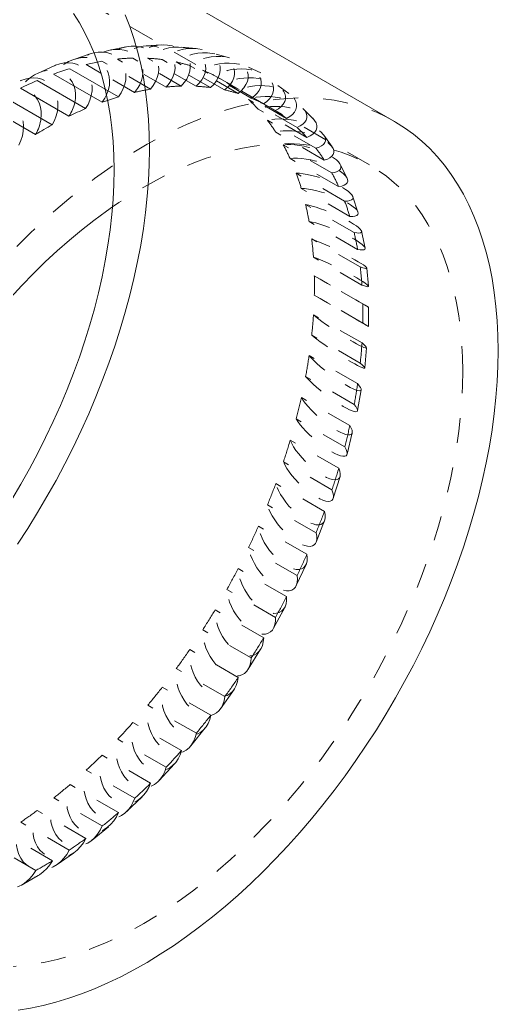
# Model space of a CAD drawing. Header units: inches. Extents: x 0.2 to 32.9, y 0.2 to 23.2.
# Drawn here: x 22.852 to 24.762, y 2.757 to 6.711 of the extents above; entities that cross this region are included whole.
import ezdxf

# ---------------------------------------------------------------- set-up
doc = ezdxf.new("R2010")
doc.units = ezdxf.units.IN
doc.header["$MEASUREMENT"] = 0
doc.linetypes.add('HIDDEN', pattern=[0.075, 0.05, -0.025])

msp = doc.modelspace()

# ---------------------------------------------------------------- linework, layer by layer
at = {"color": 7, "linetype": 'Continuous', "lineweight": 15}
for p, q in [((24.347299, 6.305815), (22.955713, 7.109161)), ((23.116451, 6.533296), (23.161406, 6.5424)), ((23.176242, 6.49878), (23.116451, 6.533296)), ((23.180639, 6.382521), (22.986896, 6.494366)), ((23.193469, 6.434429), (23.05211, 6.516034)), ((23.11485, 6.356547), (22.921107, 6.468393)), ((23.048547, 6.326292), (22.854804, 6.438138)), ((22.982032, 6.291893), (22.788288, 6.403738)), ((23.202041, 6.389631), (23.180639, 6.382521)), ((22.915366, 6.253381), (22.721623, 6.365226))]:
    msp.add_line(p, q, dxfattribs=at)
at = {"color": 7, "linetype": 'HIDDEN', "lineweight": 0}
for p, q in [((24.247307, 6.132606), (22.855721, 6.935951)), ((23.417016, 6.610596), (23.356136, 6.606751)), ((23.132459, 6.574696), (23.067272, 6.553065)), ((23.275756, 6.602863), (23.212373, 6.590055)), ((23.555679, 6.596636), (23.497963, 6.601797)), ((23.689237, 6.559692), (23.635322, 6.573801)), ((22.988932, 6.527566), (22.922656, 6.497349)), ((23.161406, 6.5424), (23.179861, 6.546138)), ((23.373605, 6.434292), (23.179861, 6.546138)), ((23.435794, 6.442655), (23.242051, 6.5545)), ((23.496706, 6.446531), (23.302963, 6.558376)), ((23.556062, 6.445902), (23.362319, 6.557747)), ((23.613808, 6.440769), (23.420065, 6.552615)), ((23.66968, 6.431156), (23.475937, 6.543001)), ((23.723628, 6.41707), (23.529884, 6.528916)), ((23.310195, 6.42145), (23.176242, 6.49878)), ((23.775404, 6.398578), (23.581661, 6.510423)), ((23.824962, 6.375694), (23.631219, 6.48754)), ((23.814691, 6.499249), (23.765168, 6.522152)), ((23.872075, 6.348525), (23.678332, 6.460371)), ((23.926462, 6.417415), (23.881868, 6.448863)), ((23.245853, 6.404188), (23.193469, 6.434429)), ((23.916701, 6.317094), (23.722957, 6.42894)), ((23.245853, 6.404188), (23.202041, 6.389631)), ((23.958634, 6.281546), (23.764891, 6.393392)), ((23.997838, 6.241912), (23.804095, 6.353758)), ((24.021406, 6.317786), (23.982234, 6.357432)), ((24.034133, 6.198375), (23.84039, 6.31022)), ((24.067486, 6.150972), (23.873742, 6.262818)), ((24.09868, 6.203812), (24.06536, 6.251221)), ((24.097744, 6.099922), (23.904001, 6.211768)), ((24.124881, 6.04527), (23.931137, 6.157116)), ((24.158259, 6.079052), (24.131153, 6.133709)), ((24.148771, 5.987267), (23.955028, 6.099112)), ((24.169394, 5.925965), (23.975651, 6.03781)), ((24.186655, 5.861643), (23.992912, 5.973489)), ((24.202051, 5.943671), (24.181458, 6.00497)), ((24.200538, 5.794362), (24.006794, 5.906208)), ((24.230356, 5.800102), (24.2165, 5.867378)), ((24.21098, 5.724428), (24.017237, 5.836274)), ((24.217971, 5.651905), (24.024228, 5.763751)), ((24.244185, 5.647765), (24.237219, 5.72028)), ((24.22148, 5.577124), (24.027736, 5.68897)), ((24.221503, 5.500154), (24.027759, 5.611999)), ((24.243702, 5.487777), (24.243702, 5.564736)), ((24.218039, 5.421345), (24.024296, 5.533191)), ((24.211094, 5.340771), (24.01735, 5.452617)), ((24.229064, 5.32145), (24.236031, 5.40201)), ((24.200697, 5.258799), (24.006954, 5.370644)), ((24.186859, 5.175503), (23.993115, 5.287349)), ((24.200572, 5.150738), (24.214427, 5.234009)), ((24.169642, 5.091265), (23.975899, 5.203111)), ((24.149063, 5.006161), (23.955319, 5.118007)), ((24.158554, 4.976857), (24.179147, 5.061934)), ((24.125215, 4.92058), (23.931472, 5.032426)), ((24.098121, 4.8346), (23.904377, 4.946446)), ((24.103397, 4.801315), (24.130503, 4.887265)), ((24.067903, 4.748613), (23.874159, 4.860459)), ((24.03459, 4.662699), (23.840846, 4.774545)), ((24.03563, 4.625873), (24.068951, 4.711754)), ((23.998333, 4.57725), (23.80459, 4.689095)), ((23.959166, 4.492342), (23.765423, 4.604188)), ((23.917268, 4.408366), (23.723525, 4.520211)), ((23.955911, 4.452325), (23.995083, 4.537197)), ((23.872677, 4.325396), (23.678933, 4.437242)), ((23.825596, 4.243812), (23.631852, 4.355658)), ((23.865018, 4.282471), (23.90961, 4.365403)), ((23.776069, 4.163689), (23.582325, 4.275535)), ((23.724321, 4.085393), (23.530578, 4.197238)), ((23.763839, 4.118089), (23.813364, 4.198172)), ((23.6704, 4.008994), (23.476657, 4.120839)), ((23.614553, 3.934842), (23.42081, 4.046687)), ((23.653361, 3.96091), (23.707275, 4.037268)), ((23.55683, 3.863004), (23.363086, 3.97485)), ((23.497494, 3.793809), (23.303751, 3.905655)), ((23.534652, 3.812604), (23.592366, 3.884399)), ((23.436602, 3.72732), (23.242858, 3.839166)), ((23.374428, 3.663841), (23.180685, 3.775686)), ((23.408844, 3.674755), (23.469724, 3.741201)), ((23.311032, 3.603428), (23.117289, 3.715274)), ((23.246702, 3.54636), (23.052959, 3.658205)), ((23.181498, 3.492686), (22.987755, 3.604532)), ((23.277108, 3.548852), (23.340488, 3.609221)), ((23.115716, 3.442653), (22.921973, 3.554499)), ((23.049418, 3.396307), (22.855674, 3.508153)), ((23.140629, 3.436277), (23.205814, 3.489908)), ((22.982905, 3.353858), (22.789162, 3.465704)), ((22.916239, 3.315346), (22.722496, 3.427192)), ((23.00073, 3.338415), (23.067011, 3.384723)), ((22.858869, 3.256589), (22.925514, 3.295063))]:
    msp.add_line(p, q, dxfattribs=at)
at = {"color": 7, "linetype": 'Continuous', "lineweight": 15, "flags": 128}
for points in [[(23.228586, 6.111831), (23.227605, 6.168967), (23.224662, 6.224883), (23.219764, 6.279491), (23.212916, 6.332708), (23.20413, 6.384451), (23.193419, 6.434641), (23.180799, 6.4832), (23.166291, 6.530054), (23.149916, 6.575129), (23.131701, 6.618358), (23.111671, 6.659672), (23.08986, 6.699009), (23.0663, 6.736307)], [(23.370007, 6.193471), (23.36903, 6.253609), (23.3661, 6.312535), (23.36122, 6.370168), (23.354398, 6.426429), (23.345643, 6.481239), (23.334967, 6.534523), (23.322385, 6.586208), (23.307914, 6.636221), (23.291574, 6.684494), (23.273388, 6.73096)], [(23.180639, 6.382521), (23.191351, 6.398458), (23.198497, 6.412153)], [(24.761594, 5.390126), (24.760616, 5.450263), (24.757686, 5.50919), (24.752806, 5.566823), (24.745984, 5.623083), (24.737229, 5.677894), (24.726553, 5.731178), (24.713971, 5.782862), (24.6995, 5.832876), (24.68316, 5.881149), (24.664974, 5.927615), (24.644968, 5.97221), (24.623167, 6.014872), (24.599604, 6.055542), (24.57431, 6.094164), (24.54732, 6.130685), (24.518672, 6.165054), (24.488404, 6.197224), (24.45656, 6.22715), (24.423183, 6.25479), (24.388319, 6.280107), (24.352017, 6.303066), (24.347299, 6.305815)], [(22.843402, 4.6181), (22.883712, 4.680347), (22.922739, 4.743558), (22.96043, 4.807644), (22.996733, 4.872517), (23.031597, 4.938087), (23.064974, 5.004264), (23.096818, 5.070956), (23.127085, 5.138071), (23.155734, 5.205517), (23.182724, 5.2732), (23.208018, 5.341026), (23.231581, 5.408902), (23.253381, 5.476734), (23.273388, 5.544428), (23.291574, 5.611891), (23.307914, 5.67903), (23.322385, 5.745751), (23.334967, 5.811962), (23.345643, 5.877573), (23.354398, 5.942492), (23.36122, 6.006629), (23.3661, 6.069896), (23.36903, 6.132206), (23.370007, 6.193471)], [(22.819766, 4.796536), (22.855794, 4.857336), (22.890434, 4.918936), (22.923633, 4.981243), (22.955339, 5.044161), (22.985504, 5.107591), (23.014082, 5.171438), (23.041028, 5.235601), (23.0663, 5.299982), (23.08986, 5.364483), (23.111671, 5.429002), (23.131701, 5.493442), (23.149916, 5.557702), (23.166291, 5.621684), (23.180799, 5.685288), (23.193419, 5.748417), (23.20413, 5.810974), (23.212916, 5.872861), (23.219764, 5.933984), (23.224662, 5.994249), (23.227605, 6.053561), (23.228586, 6.111831)], [(23.222461, 5.964281), (23.197779, 5.946941), (23.148271, 5.910453), (23.099071, 5.871904), (23.050253, 5.831353), (23.001893, 5.788863), (22.954066, 5.7445), (22.906845, 5.698331), (22.860304, 5.650428), (22.814513, 5.600865)], [(22.845893, 2.757258), (22.89539, 2.765362), (22.945512, 2.775965), (22.996189, 2.789053), (23.047351, 2.804608), (23.098928, 2.822607), (23.150849, 2.843027), (23.203041, 2.865839), (23.255433, 2.891011), (23.307951, 2.918509), (23.360524, 2.948295), (23.413079, 2.980327), (23.465544, 3.014561), (23.517845, 3.05095), (23.56991, 3.089444), (23.621668, 3.129989), (23.673046, 3.17253), (23.723975, 3.217007), (23.774383, 3.263359), (23.824201, 3.311522), (23.87336, 3.36143), (23.921792, 3.413013), (23.96943, 3.4662), (24.016208, 3.520918), (24.062062, 3.577092), (24.106928, 3.634642), (24.150745, 3.693491), (24.193451, 3.753556), (24.234988, 3.814754), (24.275298, 3.877002), (24.314325, 3.940212), (24.352017, 4.004298), (24.388319, 4.069171), (24.423183, 4.134741), (24.45656, 4.200918), (24.488404, 4.26761), (24.518672, 4.334726), (24.54732, 4.402171), (24.57431, 4.469854), (24.599604, 4.53768), (24.623167, 4.605556), (24.644968, 4.673389), (24.664974, 4.741083), (24.68316, 4.808546), (24.6995, 4.875684), (24.713971, 4.942405), (24.726553, 5.008617), (24.737229, 5.074227), (24.745984, 5.139146), (24.752806, 5.203283), (24.757686, 5.26655), (24.760616, 5.32886), (24.761594, 5.390126)]]:
    msp.add_lwpolyline(points, dxfattribs=at)
at = {"color": 7, "linetype": 'HIDDEN', "lineweight": 0, "flags": 128}
for points in [[(23.373605, 6.434292), (23.385034, 6.449198), (23.394253, 6.464957), (23.401071, 6.481248), (23.405349, 6.497736), (23.406999, 6.514082), (23.405987, 6.529951), (23.402334, 6.545018), (23.396115, 6.558973), (23.387457, 6.571531), (23.376539, 6.582432), (23.363584, 6.591454), (23.348858, 6.598412), (23.332663, 6.603163), (23.315331, 6.605609), (23.297219, 6.6057), (23.278697, 6.603434), (23.260146, 6.598859), (23.241946, 6.592067), (23.224471, 6.583197), (23.208079, 6.572433), (23.193107, 6.559995), (23.179861, 6.546138)], [(23.435794, 6.442655), (23.447821, 6.456372), (23.457624, 6.470968), (23.465002, 6.486144), (23.469805, 6.501587), (23.471933, 6.51698), (23.471344, 6.532008), (23.468048, 6.546363), (23.462114, 6.559748), (23.453663, 6.571891), (23.442869, 6.582541), (23.429954, 6.59148), (23.415182, 6.598525), (23.398857, 6.60353), (23.381314, 6.606393), (23.362913, 6.607056), (23.344031, 6.605504), (23.325057, 6.60177), (23.30638, 6.59593), (23.288383, 6.588104), (23.271435, 6.578453), (23.255885, 6.567175), (23.242051, 6.5545)], [(23.496706, 6.446531), (23.508725, 6.460247), (23.518521, 6.474842), (23.525894, 6.490015), (23.530692, 6.505454), (23.532816, 6.520844), (23.532223, 6.535869), (23.528925, 6.550219), (23.52299, 6.563601), (23.51454, 6.575741), (23.503748, 6.586388), (23.490835, 6.595325), (23.476067, 6.602368), (23.459746, 6.607373), (23.442207, 6.610237), (23.42381, 6.610901), (23.404933, 6.609352), (23.385963, 6.605621), (23.367289, 6.599785), (23.349294, 6.591964), (23.332348, 6.582318), (23.316797, 6.571045), (23.302963, 6.558376)], [(23.245853, 6.404188), (23.256558, 6.420124), (23.265066, 6.436895), (23.271202, 6.454156), (23.274841, 6.471552), (23.275908, 6.488728), (23.274381, 6.50533), (23.270292, 6.521018), (23.263723, 6.53547), (23.254811, 6.54839), (23.243738, 6.559512), (23.230731, 6.568608), (23.216057, 6.575492), (23.200016, 6.580022), (23.18294, 6.582106), (23.165176, 6.5817), (23.147091, 6.578813), (23.129055, 6.573505), (23.111438, 6.565883), (23.094602, 6.556105), (23.078892, 6.544371), (23.06463, 6.530922), (23.05211, 6.516034)], [(23.310195, 6.42145), (23.321631, 6.436357), (23.330856, 6.452119), (23.33768, 6.468412), (23.341963, 6.484903), (23.343617, 6.501253), (23.342608, 6.517127), (23.338957, 6.532198), (23.332738, 6.546157), (23.32408, 6.558717), (23.31316, 6.569622), (23.300203, 6.578646), (23.285473, 6.585605), (23.269274, 6.590356), (23.251939, 6.592801), (23.233822, 6.592891), (23.215296, 6.590623), (23.196741, 6.586043), (23.178538, 6.579247), (23.16106, 6.570373), (23.144667, 6.559603), (23.129695, 6.547159), (23.116451, 6.533296)], [(23.556062, 6.445902), (23.568536, 6.458286), (23.578779, 6.471575), (23.586579, 6.485495), (23.591776, 6.499762), (23.594265, 6.514083), (23.593994, 6.528163), (23.590968, 6.541714), (23.58525, 6.554457), (23.576957, 6.566131), (23.566259, 6.576496), (23.553375, 6.585339), (23.538571, 6.592479), (23.522151, 6.597769), (23.50445, 6.601102), (23.485833, 6.602407), (23.466682, 6.601659), (23.447389, 6.598873), (23.428351, 6.594106), (23.409959, 6.587456), (23.39259, 6.579059), (23.376601, 6.569088), (23.362319, 6.557747)], [(23.613808, 6.440769), (23.626275, 6.453152), (23.63651, 6.46644), (23.644304, 6.480359), (23.649497, 6.494623), (23.651981, 6.508941), (23.651707, 6.523017), (23.648679, 6.536565), (23.64296, 6.549304), (23.634667, 6.560975), (23.623971, 6.571337), (23.61109, 6.580178), (23.596289, 6.587317), (23.579872, 6.592607), (23.562176, 6.59594), (23.543564, 6.597246), (23.524417, 6.5965), (23.505128, 6.593717), (23.486094, 6.588954), (23.467704, 6.582308), (23.450336, 6.573916), (23.434347, 6.56395), (23.420065, 6.552615)], [(23.66968, 6.431156), (23.682456, 6.442076), (23.692994, 6.45393), (23.701077, 6.466474), (23.706541, 6.479451), (23.709272, 6.492594), (23.709215, 6.505634), (23.706371, 6.518302), (23.700798, 6.53034), (23.692611, 6.541499), (23.681977, 6.551551), (23.669116, 6.560289), (23.65429, 6.567534), (23.637805, 6.573138), (23.619998, 6.576985), (23.601236, 6.578996), (23.581903, 6.57913), (23.562396, 6.577384), (23.543116, 6.573794), (23.524458, 6.568434), (23.506805, 6.561414), (23.49052, 6.552878), (23.475937, 6.543001)], [(23.723628, 6.41707), (23.736396, 6.427991), (23.746927, 6.439844), (23.755004, 6.452386), (23.760462, 6.465361), (23.763189, 6.478501), (23.763129, 6.491538), (23.760283, 6.504203), (23.754709, 6.516238), (23.746522, 6.527394), (23.73589, 6.537444), (23.723031, 6.54618), (23.708209, 6.553424), (23.691727, 6.559026), (23.673925, 6.562873), (23.655167, 6.564885), (23.635839, 6.565021), (23.616336, 6.563278), (23.597059, 6.559691), (23.578404, 6.554335), (23.560753, 6.54732), (23.544468, 6.538788), (23.529884, 6.528916)], [(23.11485, 6.356547), (23.124703, 6.373346), (23.132376, 6.390962), (23.137711, 6.409034), (23.140599, 6.427191), (23.140981, 6.44506), (23.138848, 6.462275), (23.134245, 6.478483), (23.127266, 6.49335), (23.118055, 6.506573), (23.106799, 6.517879), (23.093731, 6.527038), (23.079118, 6.53386), (23.06326, 6.538205), (23.046483, 6.539986), (23.02913, 6.539164), (23.011558, 6.535758), (22.994128, 6.529836), (22.977196, 6.521521), (22.961111, 6.510983), (22.946202, 6.498438), (22.932776, 6.484143), (22.921107, 6.468393)], [(23.198497, 6.412153), (23.199865, 6.415231), (23.206007, 6.432495), (23.209651, 6.449895), (23.210722, 6.467075), (23.209197, 6.483682), (23.205109, 6.499374), (23.198541, 6.51383), (23.189629, 6.526754), (23.178554, 6.537879), (23.165544, 6.546977), (23.150866, 6.553862), (23.134823, 6.558393), (23.117742, 6.560475), (23.099974, 6.560067), (23.081885, 6.557178), (23.063846, 6.551865), (23.046226, 6.544239), (23.029387, 6.534455), (23.013676, 6.522716), (22.999415, 6.50926), (22.986896, 6.494366)], [(23.775404, 6.398578), (23.788331, 6.407921), (23.799018, 6.418228), (23.807244, 6.429288), (23.812841, 6.440875), (23.815694, 6.452749), (23.815745, 6.464667), (23.812992, 6.476385), (23.807492, 6.487662), (23.799358, 6.498266), (23.788757, 6.507981), (23.775906, 6.516606), (23.76107, 6.523964), (23.744552, 6.529905), (23.726692, 6.534307), (23.707857, 6.537078), (23.688432, 6.538163), (23.668818, 6.537538), (23.649416, 6.535218), (23.630624, 6.531249), (23.612829, 6.525713), (23.596395, 6.518723), (23.581661, 6.510423)], [(23.071974, 6.381299), (23.074319, 6.396946), (23.074704, 6.41482), (23.072574, 6.43204), (23.067972, 6.448252), (23.060993, 6.463124), (23.051781, 6.47635), (23.040524, 6.48766), (23.027453, 6.49682), (23.012837, 6.503643), (22.996975, 6.507989), (22.980194, 6.509769), (22.962837, 6.508945), (22.945261, 6.505536), (22.927828, 6.49961), (22.910893, 6.49129), (22.894806, 6.480746), (22.879897, 6.468195), (22.866471, 6.453894), (22.854804, 6.438138)], [(23.824962, 6.375694), (23.837882, 6.385038), (23.848561, 6.395345), (23.856781, 6.406404), (23.862373, 6.417988), (23.865221, 6.42986), (23.865269, 6.441776), (23.862514, 6.453491), (23.857013, 6.464765), (23.84888, 6.475367), (23.83828, 6.485079), (23.825432, 6.493702), (23.810599, 6.501059), (23.794085, 6.506999), (23.776229, 6.5114), (23.757398, 6.514173), (23.737979, 6.515259), (23.718368, 6.514636), (23.698969, 6.512319), (23.680181, 6.508353), (23.662387, 6.502821), (23.645954, 6.495835), (23.631219, 6.48754)], [(22.982032, 6.291893), (22.990915, 6.309375), (22.997637, 6.327662), (23.00206, 6.346377), (23.004093, 6.365136), (23.003694, 6.383556), (23.000873, 6.401257), (22.995685, 6.417877), (22.988239, 6.433074), (22.978686, 6.446537), (22.967223, 6.45799), (22.954085, 6.467197), (22.939542, 6.47397), (22.923892, 6.47817), (22.907455, 6.47971), (22.89057, 6.478559), (22.873582, 6.47474), (22.856841, 6.468332), (22.84069, 6.459467), (22.82546, 6.448326), (22.811463, 6.435138), (22.798987, 6.420173), (22.788288, 6.403738)], [(23.872075, 6.348525), (23.885002, 6.356194), (23.895689, 6.36486), (23.903915, 6.374346), (23.909512, 6.384456), (23.912365, 6.394983), (23.912416, 6.405711), (23.909663, 6.41642), (23.904163, 6.42689), (23.896029, 6.436906), (23.885428, 6.446263), (23.872577, 6.454767), (23.857741, 6.462246), (23.841223, 6.468545), (23.823363, 6.473535), (23.804528, 6.477114), (23.785103, 6.479207), (23.765489, 6.479773), (23.746087, 6.478799), (23.727295, 6.476306), (23.7095, 6.472345), (23.693066, 6.466996), (23.678332, 6.460371)], [(23.916701, 6.317094), (23.92962, 6.324764), (23.9403, 6.33343), (23.948519, 6.342915), (23.954111, 6.353024), (23.95696, 6.363549), (23.957007, 6.374275), (23.954252, 6.384982), (23.948752, 6.39545), (23.940618, 6.405463), (23.930018, 6.414817), (23.91717, 6.42332), (23.902337, 6.430797), (23.885823, 6.437095), (23.867968, 6.442085), (23.849137, 6.445664), (23.829717, 6.447758), (23.810107, 6.448326), (23.790708, 6.447355), (23.771919, 6.444864), (23.754126, 6.440906), (23.737692, 6.435562), (23.722957, 6.42894)], [(22.93681, 6.317999), (22.937449, 6.326636), (22.937053, 6.345061), (22.934234, 6.362767), (22.929047, 6.379391), (22.921601, 6.394593), (22.912048, 6.40806), (22.900583, 6.419516), (22.887442, 6.428725), (22.872896, 6.435499), (22.857242, 6.439699), (22.840801, 6.441238), (22.823912, 6.440084), (22.806921, 6.436262), (22.790177, 6.42985), (22.774023, 6.42098), (22.758792, 6.409833), (22.744795, 6.396638), (22.73232, 6.381667), (22.721623, 6.365226)], [(24.347299, 6.305815), (24.314325, 6.323635), (24.275298, 6.341785), (24.234988, 6.357492), (24.193451, 6.370733), (24.150745, 6.38149), (24.106928, 6.389749), (24.062062, 6.395498), (24.016208, 6.39873), (23.96943, 6.399439), (23.921792, 6.397624), (23.87336, 6.393289), (23.824201, 6.386439), (23.774383, 6.377084), (23.723975, 6.365236), (23.673046, 6.350912), (23.621668, 6.334132), (23.56991, 6.314919), (23.517845, 6.2933), (23.465544, 6.269303), (23.413079, 6.242964), (23.360524, 6.214317), (23.307951, 6.183403), (23.255433, 6.150264), (23.203041, 6.114946), (23.150849, 6.077498), (23.098928, 6.037972), (23.047351, 5.996422), (22.996189, 5.952906), (22.945512, 5.907483), (22.89539, 5.860217), (22.845893, 5.811173), (22.797089, 5.760419), (22.749046, 5.708025), (22.701829, 5.654063), (22.655505, 5.598608), (22.610137, 5.541736), (22.565788, 5.483526), (22.52252, 5.424059), (22.480391, 5.363417), (22.43946, 5.301683), (22.399785, 5.238944), (22.361419, 5.175284), (22.324415, 5.110794), (22.288826, 5.045561), (22.2547, 4.979676), (22.222083, 4.91323), (22.191022, 4.846314), (22.161559, 4.779022), (22.133736, 4.711447), (22.107589, 4.64368), (22.083156, 4.575817), (22.06047, 4.507952), (22.039563, 4.440177), (22.020463, 4.372586), (22.003198, 4.305274), (21.98779, 4.238333), (21.974261, 4.171855), (21.96263, 4.105933), (21.952913, 4.040657), (21.945123, 3.976118), (21.939271, 3.912404), (21.935365, 3.849605), (21.933411, 3.787807), (21.933411, 3.727095), (21.935365, 3.667553), (21.939271, 3.609263), (21.945123, 3.552306), (21.952913, 3.496761), (21.96263, 3.442704), (21.974261, 3.390211), (21.98779, 3.339353), (22.003198, 3.290202), (22.020463, 3.242824), (22.039563, 3.197285), (22.06047, 3.153649), (22.083156, 3.111976), (22.107589, 3.072323), (22.133736, 3.034745), (22.161559, 2.999294), (22.191022, 2.966019), (22.222083, 2.934966), (22.2547, 2.906178), (22.288826, 2.879694), (22.324415, 2.855552), (22.347461, 2.84162)], [(22.848853, 6.210932), (22.856659, 6.228913), (22.862325, 6.247687), (22.865735, 6.266871), (22.866818, 6.28607), (22.865553, 6.30489), (22.861966, 6.322945), (22.85613, 6.339865), (22.848164, 6.355303), (22.838233, 6.368941), (22.82654, 6.3805), (22.813324, 6.389743), (22.798858, 6.39648), (22.783438, 6.400573), (22.76738, 6.401938), (22.751014, 6.400547), (22.734676, 6.396428), (22.7187, 6.389667), (22.703415, 6.3804), (22.689135, 6.36882), (22.676151, 6.355163), (22.664731, 6.33971), (22.65511, 6.322778)], [(23.958634, 6.281546), (23.97141, 6.287463), (23.981947, 6.294411), (23.990031, 6.302248), (23.995495, 6.310813), (23.998226, 6.319931), (23.998169, 6.329413), (23.995325, 6.339066), (23.989752, 6.348691), (23.981565, 6.358091), (23.970931, 6.367072), (23.958069, 6.375451), (23.943244, 6.383056), (23.926759, 6.38973), (23.908952, 6.395336), (23.89019, 6.399759), (23.870857, 6.402909), (23.85135, 6.40472), (23.832069, 6.405157), (23.813411, 6.404208), (23.795759, 6.401895), (23.779474, 6.398265), (23.764891, 6.393392)], [(23.997838, 6.241912), (24.010606, 6.24783), (24.021137, 6.254779), (24.029214, 6.262616), (24.034672, 6.27118), (24.037399, 6.280296), (24.037339, 6.289777), (24.034493, 6.299428), (24.028919, 6.309051), (24.020732, 6.318449), (24.0101, 6.327428), (23.997241, 6.335805), (23.982419, 6.343408), (23.965938, 6.350081), (23.948135, 6.355686), (23.929378, 6.36011), (23.910049, 6.36326), (23.890546, 6.365073), (23.871269, 6.365511), (23.852614, 6.364565), (23.834963, 6.362255), (23.818679, 6.358628), (23.804095, 6.353758)], [(24.034133, 6.198375), (24.046607, 6.20248), (24.056849, 6.207652), (24.064649, 6.213785), (24.069847, 6.220753), (24.072336, 6.228413), (24.072065, 6.236608), (24.069039, 6.245169), (24.063321, 6.253921), (24.055027, 6.262684), (24.044329, 6.271278), (24.031446, 6.279527), (24.016642, 6.287261), (24.000221, 6.294322), (23.982521, 6.300565), (23.963904, 6.305862), (23.944752, 6.310104), (23.92546, 6.313203), (23.906422, 6.315097), (23.88803, 6.315746), (23.870661, 6.315137), (23.854671, 6.313282), (23.84039, 6.31022)], [(24.067486, 6.150972), (24.079953, 6.155079), (24.090188, 6.160252), (24.097982, 6.166386), (24.103174, 6.173353), (24.105659, 6.181013), (24.105384, 6.189206), (24.102357, 6.197766), (24.096638, 6.206516), (24.088345, 6.215277), (24.077648, 6.223869), (24.064768, 6.232116), (24.049967, 6.239849), (24.03355, 6.246909), (24.015854, 6.253151), (23.997241, 6.258447), (23.978094, 6.262689), (23.958806, 6.265789), (23.939771, 6.267684), (23.921382, 6.268335), (23.904014, 6.267728), (23.888025, 6.265877), (23.873742, 6.262818)], [(24.620172, 5.308485), (24.619191, 5.365622), (24.616249, 5.421537), (24.61135, 5.476145), (24.604502, 5.529362), (24.595716, 5.581105), (24.585005, 5.631295), (24.572386, 5.679854), (24.557877, 5.726708), (24.541503, 5.771784), (24.523287, 5.815012), (24.503258, 5.856327), (24.481446, 5.895663), (24.457886, 5.932962), (24.432614, 5.968164), (24.405668, 6.001217), (24.377091, 6.032068), (24.346925, 6.060671), (24.315219, 6.086981), (24.28202, 6.110957), (24.24738, 6.132563), (24.211352, 6.151766), (24.173992, 6.168535), (24.135358, 6.182846), (24.095508, 6.194675), (24.054505, 6.204005), (24.012412, 6.210821), (23.969293, 6.215112), (23.925216, 6.216873), (23.880247, 6.2161), (23.834456, 6.212795), (23.787915, 6.206962), (23.740694, 6.198611), (23.692867, 6.187755), (23.644507, 6.174409), (23.595689, 6.158596), (23.546489, 6.140339), (23.496981, 6.119666), (23.447242, 6.09661), (23.39735, 6.071205), (23.34738, 6.043491), (23.29741, 6.013511), (23.247518, 5.981311), (23.222461, 5.964281)], [(24.097744, 6.099922), (24.10977, 6.102177), (24.119574, 6.105534), (24.126952, 6.109926), (24.131755, 6.115263), (24.133883, 6.121434), (24.133294, 6.128312), (24.129998, 6.135758), (24.124064, 6.143618), (24.115613, 6.15173), (24.104819, 6.159928), (24.091904, 6.168044), (24.077132, 6.175912), (24.060807, 6.183369), (24.043264, 6.190262), (24.024863, 6.196451), (24.005981, 6.201808), (23.987007, 6.206223), (23.96833, 6.209606), (23.950333, 6.211887), (23.933385, 6.213019), (23.917835, 6.212979), (23.904001, 6.211768)], [(24.124881, 6.04527), (24.1369, 6.047527), (24.146696, 6.050886), (24.154069, 6.055279), (24.158866, 6.060616), (24.16099, 6.066786), (24.160398, 6.073664), (24.1571, 6.081109), (24.151165, 6.088967), (24.142715, 6.097078), (24.131923, 6.105274), (24.11901, 6.113389), (24.104241, 6.121254), (24.08792, 6.12871), (24.070381, 6.135603), (24.051985, 6.141791), (24.033108, 6.147147), (24.014137, 6.151563), (23.995463, 6.154946), (23.977468, 6.157228), (23.960522, 6.158362), (23.944972, 6.158324), (23.931137, 6.157116)], [(24.148771, 5.987267), (24.160208, 5.987652), (24.169433, 5.989176), (24.176257, 5.99181), (24.18054, 5.995497), (24.182194, 6.000164), (24.181185, 6.005714), (24.177533, 6.012033), (24.171315, 6.018991), (24.162657, 6.026446), (24.151737, 6.034244), (24.138779, 6.042226), (24.12405, 6.050227), (24.107851, 6.058084), (24.090515, 6.065635), (24.072398, 6.072726), (24.053872, 6.07921), (24.035317, 6.084954), (24.017114, 6.089841), (23.999637, 6.09377), (23.983244, 6.096661), (23.968272, 6.098454), (23.955028, 6.099112)], [(24.169394, 5.925965), (24.180824, 5.926352), (24.190042, 5.927878), (24.19686, 5.930513), (24.201138, 5.934202), (24.202788, 5.938869), (24.201776, 5.944418), (24.198123, 5.950736), (24.191904, 5.957693), (24.183247, 5.965147), (24.172328, 5.972944), (24.159373, 5.980924), (24.144647, 5.988924), (24.128452, 5.996779), (24.11112, 6.004329), (24.093008, 6.011418), (24.074486, 6.017901), (24.055935, 6.023645), (24.037735, 6.028532), (24.02026, 6.032462), (24.003868, 6.035354), (23.988896, 6.037149), (23.975651, 6.03781)], [(24.186655, 5.861643), (24.197366, 5.86016), (24.205881, 5.859853), (24.212023, 5.860729), (24.215667, 5.86277), (24.216737, 5.865933), (24.215213, 5.870155), (24.211125, 5.875347), (24.204557, 5.881405), (24.195644, 5.888203), (24.184569, 5.895602), (24.17156, 5.90345), (24.156882, 5.911585), (24.140838, 5.919842), (24.123757, 5.92805), (24.10599, 5.936041), (24.087901, 5.94365), (24.069861, 5.950723), (24.052241, 5.957113), (24.035403, 5.962689), (24.019692, 5.967337), (24.005431, 5.970962), (23.992912, 5.973489)], [(24.200538, 5.794362), (24.211243, 5.792882), (24.219751, 5.792577), (24.225887, 5.793455), (24.229526, 5.795497), (24.230593, 5.798661), (24.229066, 5.802883), (24.224976, 5.808076), (24.218408, 5.814133), (24.209496, 5.82093), (24.198423, 5.828327), (24.185415, 5.836173), (24.170741, 5.844307), (24.154701, 5.852562), (24.137624, 5.860768), (24.119861, 5.868758), (24.101776, 5.876366), (24.08374, 5.883438), (24.066123, 5.889828), (24.049287, 5.895404), (24.033577, 5.900053), (24.019315, 5.903679), (24.006794, 5.906208)], [(24.21098, 5.724428), (24.220839, 5.721098), (24.228518, 5.718981), (24.233859, 5.71812), (24.236751, 5.718533), (24.237136, 5.720211), (24.235006, 5.72312), (24.230405, 5.727201), (24.223426, 5.732368), (24.214214, 5.738517), (24.202956, 5.745521), (24.189885, 5.753236), (24.175269, 5.761504), (24.159408, 5.770156), (24.142626, 5.779013), (24.12527, 5.787894), (24.107694, 5.796616), (24.09026, 5.805001), (24.073326, 5.812877), (24.057239, 5.820081), (24.04233, 5.826466), (24.028903, 5.831901), (24.017237, 5.836274)], [(24.217971, 5.651905), (24.227824, 5.648579), (24.235497, 5.646465), (24.240832, 5.645606), (24.24372, 5.646021), (24.244101, 5.6477), (24.241969, 5.65061), (24.237366, 5.65469), (24.230387, 5.659858), (24.221175, 5.666006), (24.20992, 5.673008), (24.196852, 5.680722), (24.182239, 5.688988), (24.166381, 5.697638), (24.149603, 5.706493), (24.132251, 5.715372), (24.114679, 5.724093), (24.097248, 5.732477), (24.080317, 5.740351), (24.064232, 5.747555), (24.049323, 5.75394), (24.035896, 5.759376), (24.024228, 5.763751)], [(24.22148, 5.577124), (24.230369, 5.57199), (24.237097, 5.568105), (24.241525, 5.565547), (24.243562, 5.564369), (24.243167, 5.564596), (24.240347, 5.566222), (24.235161, 5.569215), (24.227715, 5.573513), (24.218161, 5.579027), (24.206697, 5.585645), (24.193556, 5.593231), (24.179009, 5.601629), (24.163355, 5.610666), (24.146915, 5.620157), (24.130026, 5.629908), (24.113035, 5.639718), (24.096291, 5.649385), (24.080137, 5.658712), (24.064905, 5.667507), (24.050908, 5.675589), (24.038433, 5.682793), (24.027736, 5.68897)], [(24.221503, 5.500154), (24.230386, 5.495024), (24.237108, 5.491141), (24.241531, 5.488586), (24.243564, 5.487411), (24.243165, 5.48764), (24.240343, 5.489268), (24.235156, 5.492261), (24.227709, 5.496559), (24.218157, 5.502073), (24.206694, 5.50869), (24.193556, 5.516274), (24.179013, 5.52467), (24.163362, 5.533705), (24.146926, 5.543194), (24.130041, 5.552943), (24.113053, 5.562751), (24.096312, 5.572416), (24.080161, 5.581742), (24.06493, 5.590536), (24.050934, 5.598617), (24.038458, 5.605821), (24.027759, 5.611999)], [(24.218039, 5.421345), (24.225852, 5.41447), (24.231523, 5.408876), (24.234938, 5.404679), (24.236025, 5.401966), (24.234763, 5.400791), (24.231178, 5.401179), (24.225342, 5.403121), (24.217377, 5.406579), (24.207444, 5.411481), (24.195749, 5.417727), (24.182531, 5.425188), (24.168062, 5.43371), (24.152638, 5.44312), (24.136577, 5.453224), (24.120207, 5.463815), (24.103866, 5.474674), (24.087887, 5.48558), (24.0726, 5.496309), (24.058318, 5.50664), (24.045335, 5.51636), (24.033916, 5.525272), (24.024296, 5.533191)], [(24.211094, 5.340771), (24.2189, 5.333899), (24.224566, 5.32831), (24.227976, 5.324116), (24.229059, 5.321406), (24.227794, 5.320233), (24.224207, 5.320623), (24.21837, 5.322567), (24.210405, 5.326025), (24.200473, 5.330927), (24.18878, 5.337171), (24.175565, 5.344631), (24.161099, 5.353151), (24.145679, 5.362559), (24.129621, 5.372661), (24.113255, 5.383249), (24.096917, 5.394106), (24.080941, 5.40501), (24.065656, 5.415736), (24.051375, 5.426066), (24.038392, 5.435786), (24.026972, 5.444697), (24.01735, 5.452617)], [(24.200697, 5.258799), (24.207336, 5.250262), (24.211858, 5.24304), (24.214169, 5.237281), (24.214223, 5.233102), (24.212017, 5.230591), (24.207598, 5.229798), (24.201055, 5.23074), (24.192524, 5.233397), (24.18218, 5.237715), (24.170234, 5.243605), (24.156932, 5.250947), (24.142547, 5.259589), (24.127374, 5.269354), (24.111725, 5.280042), (24.09592, 5.291433), (24.080286, 5.303294), (24.065141, 5.315381), (24.050798, 5.327446), (24.03755, 5.339241), (24.02567, 5.350524), (24.015401, 5.361064), (24.006954, 5.370644)], [(22.080712, 3.9865), (22.078511, 3.956533), (22.075569, 3.89722), (22.074588, 3.83895), (22.075569, 3.781814), (22.078511, 3.725898), (22.08341, 3.67129), (22.090258, 3.618073), (22.099044, 3.56633), (22.109755, 3.51614), (22.122374, 3.467581), (22.136883, 3.420728), (22.153257, 3.375652), (22.171473, 3.332423), (22.191502, 3.291109), (22.213314, 3.251772), (22.236874, 3.214474), (22.262146, 3.179271), (22.289092, 3.146219), (22.317669, 3.115367), (22.347835, 3.086765), (22.379541, 3.060455), (22.41274, 3.036478), (22.44738, 3.014872), (22.483408, 2.995669), (22.520768, 2.9789), (22.559402, 2.96459), (22.599252, 2.952761), (22.640255, 2.943431), (22.682348, 2.936615), (22.725467, 2.932323), (22.769544, 2.930563), (22.814513, 2.931336), (22.860304, 2.934641), (22.906845, 2.940474), (22.954066, 2.948825), (23.001893, 2.959681), (23.050253, 2.973026), (23.099071, 2.98884), (23.148271, 3.007097), (23.197779, 3.027769), (23.247518, 3.050826), (23.29741, 3.076231), (23.34738, 3.103944), (23.39735, 3.133924), (23.447242, 3.166124), (23.496981, 3.200495), (23.546489, 3.236983), (23.595689, 3.275532), (23.644507, 3.316082), (23.692867, 3.358572), (23.740694, 3.402936), (23.787915, 3.449105), (23.834456, 3.497007), (23.880247, 3.546571), (23.925216, 3.597717), (23.969293, 3.650369), (24.012412, 3.704445), (24.054505, 3.759861), (24.095508, 3.816531), (24.135358, 3.87437), (24.173992, 3.933286), (24.211352, 3.993191), (24.24738, 4.05399), (24.28202, 4.115591), (24.315219, 4.177898), (24.346925, 4.240815), (24.377091, 4.304246), (24.405668, 4.368092), (24.432614, 4.432255), (24.457886, 4.496637), (24.481446, 4.561137), (24.503258, 4.625657), (24.523287, 4.690096), (24.541503, 4.754356), (24.557877, 4.818338), (24.572386, 4.881942), (24.585005, 4.945072), (24.595716, 5.007628), (24.604502, 5.069516), (24.61135, 5.130639), (24.616249, 5.190903), (24.619191, 5.250216), (24.620172, 5.308485), (24.620172, 5.308485)], [(24.186859, 5.175503), (24.193492, 5.166971), (24.198009, 5.159753), (24.200316, 5.153998), (24.200365, 5.149823), (24.198157, 5.147315), (24.193736, 5.146524), (24.187193, 5.147467), (24.178662, 5.150125), (24.168319, 5.154443), (24.156375, 5.160333), (24.143076, 5.167673), (24.128694, 5.176313), (24.113524, 5.186075), (24.097879, 5.196761), (24.082078, 5.208149), (24.066446, 5.220007), (24.051304, 5.232091), (24.036962, 5.244154), (24.023715, 5.255947), (24.011835, 5.267229), (24.001565, 5.277769), (23.993115, 5.287349)], [(24.169642, 5.091265), (24.175026, 5.081167), (24.178317, 5.072413), (24.179447, 5.065185), (24.178394, 5.05963), (24.175178, 5.055862), (24.169866, 5.053959), (24.162567, 5.053959), (24.153431, 5.055863), (24.142645, 5.059632), (24.13043, 5.065188), (24.117038, 5.072418), (24.102743, 5.081172), (24.087839, 5.091271), (24.072631, 5.102508), (24.057432, 5.114652), (24.042554, 5.127454), (24.028302, 5.140652), (24.014969, 5.153973), (24.002828, 5.167145), (23.992128, 5.179898), (23.98309, 5.191969), (23.975899, 5.203111)], [(24.149063, 5.006161), (24.154441, 4.996068), (24.157727, 4.987319), (24.158853, 4.980095), (24.157797, 4.974544), (24.154579, 4.970779), (24.149266, 4.968878), (24.141966, 4.968881), (24.13283, 4.970786), (24.122046, 4.974555), (24.109833, 4.980111), (24.096444, 4.987339), (24.082152, 4.996091), (24.067251, 5.006187), (24.052047, 5.017422), (24.036851, 5.029563), (24.021975, 5.042361), (24.007726, 5.055556), (23.994394, 5.068874), (23.982253, 5.082044), (23.971553, 5.094795), (23.962514, 5.106865), (23.955319, 5.118007)], [(24.125215, 4.92058), (24.129275, 4.909036), (24.131267, 4.898866), (24.131152, 4.890277), (24.12893, 4.883448), (24.124649, 4.878517), (24.118396, 4.875586), (24.110299, 4.874716), (24.100524, 4.875923), (24.089272, 4.879184), (24.076774, 4.884431), (24.063287, 4.891556), (24.049087, 4.900414), (24.034466, 4.910822), (24.019724, 4.922568), (24.005164, 4.935409), (23.991084, 4.949082), (23.977773, 4.963307), (23.965505, 4.977791), (23.954532, 4.992238), (23.945079, 5.00635), (23.937339, 5.019838), (23.931472, 5.032426)], [(24.098121, 4.8346), (24.102175, 4.823061), (24.104163, 4.812896), (24.104043, 4.804312), (24.101819, 4.797487), (24.097536, 4.79256), (24.091282, 4.789632), (24.083185, 4.788764), (24.073411, 4.789973), (24.062161, 4.793234), (24.049665, 4.79848), (24.036181, 4.805604), (24.021984, 4.81446), (24.007366, 4.824866), (23.992627, 4.836608), (23.978069, 4.849446), (23.963992, 4.863115), (23.950683, 4.877337), (23.938416, 4.891818), (23.927443, 4.906262), (23.917989, 4.920372), (23.910247, 4.933859), (23.904377, 4.946446)], [(24.067903, 4.748613), (24.070583, 4.735756), (24.071224, 4.724298), (24.069812, 4.714475), (24.066375, 4.706487), (24.060985, 4.7005), (24.053751, 4.696636), (24.044823, 4.694973), (24.034383, 4.695548), (24.022647, 4.698347), (24.009854, 4.703313), (23.996268, 4.710344), (23.982167, 4.719296), (23.967841, 4.729985), (23.953583, 4.742192), (23.939688, 4.755667), (23.926439, 4.770131), (23.914108, 4.78529), (23.90295, 4.800831), (23.893192, 4.816435), (23.885036, 4.831783), (23.878648, 4.846558), (23.874159, 4.860459)], [(24.03459, 4.662699), (24.037265, 4.649848), (24.037902, 4.638395), (24.036486, 4.628577), (24.033047, 4.620594), (24.027655, 4.614611), (24.020421, 4.61075), (24.011493, 4.60909), (24.001055, 4.609666), (23.98932, 4.612465), (23.97653, 4.617431), (23.962946, 4.624461), (23.948848, 4.633411), (23.934525, 4.644098), (23.920271, 4.656301), (23.906378, 4.669772), (23.893131, 4.684233), (23.880802, 4.699387), (23.869644, 4.714925), (23.859886, 4.730526), (23.851728, 4.745871), (23.845338, 4.760645), (23.840846, 4.774545)], [(23.998333, 4.57725), (23.999596, 4.563226), (23.998846, 4.550624), (23.9961, 4.539703), (23.991413, 4.530687), (23.984881, 4.523761), (23.97664, 4.519067), (23.966857, 4.516702), (23.955734, 4.516714), (23.943499, 4.519102), (23.930403, 4.523819), (23.916715, 4.530766), (23.902716, 4.539802), (23.888693, 4.550741), (23.874934, 4.563358), (23.861722, 4.577395), (23.849328, 4.592563), (23.838005, 4.608551), (23.827988, 4.62503), (23.81948, 4.641663), (23.812658, 4.658108), (23.80766, 4.674028), (23.80459, 4.689095)], [(23.959166, 4.492342), (23.960424, 4.478324), (23.959671, 4.465728), (23.956922, 4.454813), (23.952233, 4.445802), (23.9457, 4.438881), (23.937458, 4.43419), (23.927676, 4.431828), (23.916555, 4.431841), (23.904321, 4.434231), (23.891228, 4.438947), (23.877543, 4.445893), (23.863547, 4.454927), (23.849527, 4.465863), (23.835771, 4.478477), (23.822561, 4.49251), (23.810168, 4.507673), (23.798847, 4.523657), (23.78883, 4.540133), (23.780321, 4.556762), (23.773497, 4.573204), (23.768497, 4.589122), (23.765423, 4.604188)], [(23.917268, 4.408366), (23.917089, 4.393335), (23.914926, 4.379745), (23.910823, 4.367877), (23.904865, 4.357973), (23.897174, 4.350236), (23.887907, 4.344826), (23.877255, 4.341854), (23.865437, 4.34138), (23.852695, 4.343415), (23.839291, 4.347916), (23.825499, 4.354791), (23.811604, 4.363899), (23.797889, 4.375054), (23.784637, 4.388025), (23.77212, 4.402547), (23.760595, 4.418322), (23.750298, 4.435026), (23.74144, 4.452316), (23.734204, 4.469837), (23.728737, 4.48723), (23.725153, 4.504137), (23.723525, 4.520211)], [(23.872677, 4.325396), (23.872493, 4.310371), (23.870327, 4.296788), (23.866222, 4.284925), (23.860262, 4.275026), (23.85257, 4.267295), (23.843304, 4.261889), (23.832653, 4.258919), (23.820836, 4.258448), (23.808097, 4.260483), (23.794695, 4.264984), (23.780906, 4.271858), (23.767014, 4.280964), (23.753302, 4.292115), (23.740053, 4.305083), (23.727538, 4.319601), (23.716014, 4.335372), (23.705717, 4.352071), (23.696859, 4.369357), (23.689621, 4.386874), (23.684153, 4.404264), (23.680566, 4.421169), (23.678933, 4.437242)], [(23.825596, 4.243812), (23.823967, 4.227944), (23.820383, 4.213535), (23.814916, 4.200879), (23.80768, 4.190237), (23.798822, 4.181827), (23.788525, 4.175822), (23.777, 4.172345), (23.764483, 4.171468), (23.751231, 4.173209), (23.737516, 4.177531), (23.723621, 4.184346), (23.709829, 4.193514), (23.696425, 4.204847), (23.683683, 4.218113), (23.671865, 4.233039), (23.661213, 4.249318), (23.651946, 4.266617), (23.644255, 4.28458), (23.638297, 4.302839), (23.634194, 4.321019), (23.632031, 4.338747), (23.631852, 4.355658)], [(23.776069, 4.163689), (23.774436, 4.147828), (23.770849, 4.133424), (23.76538, 4.120774), (23.758143, 4.110138), (23.749285, 4.101733), (23.738988, 4.095732), (23.727464, 4.092259), (23.714949, 4.091384), (23.7017, 4.093125), (23.687988, 4.097447), (23.674095, 4.104261), (23.660307, 4.113427), (23.646905, 4.124757), (23.634165, 4.138019), (23.622349, 4.152941), (23.611698, 4.169215), (23.602432, 4.18651), (23.59474, 4.204468), (23.58878, 4.222723), (23.584675, 4.2409), (23.582508, 4.258625), (23.582325, 4.275535)], [(23.724321, 4.085393), (23.72125, 4.068867), (23.716253, 4.053813), (23.70943, 4.040539), (23.700923, 4.029317), (23.690905, 4.020379), (23.679583, 4.013907), (23.667188, 4.010034), (23.653976, 4.00884), (23.640218, 4.010349), (23.626195, 4.01453), (23.612196, 4.021298), (23.598508, 4.030514), (23.585412, 4.041987), (23.573176, 4.055484), (23.562053, 4.070727), (23.552271, 4.087402), (23.544029, 4.105168), (23.537498, 4.123661), (23.532811, 4.142499), (23.530064, 4.161297), (23.529315, 4.179669), (23.530578, 4.197238)], [(23.6704, 4.008994), (23.667326, 3.992475), (23.662326, 3.977427), (23.655502, 3.964159), (23.646993, 3.952943), (23.636976, 3.94401), (23.625655, 3.937542), (23.613262, 3.933673), (23.600052, 3.932481), (23.586296, 3.933991), (23.572276, 3.938172), (23.55828, 3.944939), (23.544595, 3.954153), (23.531502, 3.965623), (23.519269, 3.979116), (23.508147, 3.994354), (23.498365, 4.011025), (23.490123, 4.028786), (23.48359, 4.047274), (23.478901, 4.066108), (23.476152, 4.084903), (23.475399, 4.103272), (23.476657, 4.120839)], [(23.614553, 3.934842), (23.610065, 3.917846), (23.603677, 3.90233), (23.59552, 3.888613), (23.585762, 3.876977), (23.574604, 3.86766), (23.562274, 3.860853), (23.549025, 3.856697), (23.535129, 3.855276), (23.520872, 3.856619), (23.506545, 3.8607), (23.492445, 3.867434), (23.478858, 3.876684), (23.466066, 3.888258), (23.454329, 3.90192), (23.443889, 3.91739), (23.434961, 3.934349), (23.427728, 3.95245), (23.422337, 3.97132), (23.4189, 3.990574), (23.417488, 4.009815), (23.418129, 4.028648), (23.42081, 4.046687)], [(23.55683, 3.863004), (23.552338, 3.846015), (23.545948, 3.830506), (23.53779, 3.816795), (23.528032, 3.805165), (23.516874, 3.795853), (23.504545, 3.789051), (23.491298, 3.784898), (23.477405, 3.783479), (23.463151, 3.784824), (23.448828, 3.788905), (23.43473, 3.795638), (23.421146, 3.804885), (23.408356, 3.816456), (23.396621, 3.830115), (23.386183, 3.84558), (23.377255, 3.862534), (23.370021, 3.88063), (23.364629, 3.899496), (23.36119, 3.918745), (23.359774, 3.937982), (23.360411, 3.956812), (23.363086, 3.97485)], [(23.497494, 3.793809), (23.491627, 3.776535), (23.483888, 3.760746), (23.474434, 3.746767), (23.463461, 3.734885), (23.451193, 3.725344), (23.437883, 3.718339), (23.423803, 3.714015), (23.409242, 3.712459), (23.3945, 3.713705), (23.379879, 3.717726), (23.365679, 3.724441), (23.352192, 3.73371), (23.339694, 3.745344), (23.328443, 3.759104), (23.318668, 3.774708), (23.31057, 3.791835), (23.304317, 3.810134), (23.300036, 3.829228), (23.297815, 3.848727), (23.297699, 3.86823), (23.299692, 3.887337), (23.303751, 3.905655)], [(23.436602, 3.72732), (23.430732, 3.710052), (23.42299, 3.69427), (23.413535, 3.680298), (23.402562, 3.668422), (23.390295, 3.658886), (23.376987, 3.651886), (23.362909, 3.647565), (23.348351, 3.646012), (23.333613, 3.647259), (23.318995, 3.65128), (23.304798, 3.657993), (23.291313, 3.66726), (23.278818, 3.678891), (23.267568, 3.692647), (23.257794, 3.708247), (23.249697, 3.725369), (23.243442, 3.743662), (23.239159, 3.762752), (23.236935, 3.782247), (23.236816, 3.801746), (23.238804, 3.82085), (23.242858, 3.839166)], [(23.374428, 3.663841), (23.367237, 3.646482), (23.358199, 3.630612), (23.347499, 3.616554), (23.335359, 3.604598), (23.322025, 3.59499), (23.307773, 3.587926), (23.292895, 3.583551), (23.277696, 3.581955), (23.262488, 3.583171), (23.247584, 3.587175), (23.233289, 3.593883), (23.219897, 3.603158), (23.207683, 3.61481), (23.196896, 3.6286), (23.18776, 3.644244), (23.180461, 3.661421), (23.175149, 3.67978), (23.171933, 3.698942), (23.17088, 3.718515), (23.17201, 3.738096), (23.175301, 3.757285), (23.180685, 3.775686)], [(23.311032, 3.603428), (23.303838, 3.586077), (23.294799, 3.570213), (23.284099, 3.556162), (23.271958, 3.544212), (23.258626, 3.534609), (23.244376, 3.527549), (23.229501, 3.523178), (23.214305, 3.521585), (23.199101, 3.522802), (23.1842, 3.526806), (23.169908, 3.533513), (23.156518, 3.542786), (23.144306, 3.554435), (23.133521, 3.56822), (23.124386, 3.58386), (23.117086, 3.601032), (23.111773, 3.619385), (23.108555, 3.638543), (23.107498, 3.658111), (23.108625, 3.677689), (23.11191, 3.696874), (23.117289, 3.715274)], [(23.246702, 3.54636), (23.238255, 3.529114), (23.227987, 3.513353), (23.216106, 3.499401), (23.202858, 3.487544), (23.188515, 3.478026), (23.17337, 3.471042), (23.157736, 3.466734), (23.141931, 3.465193), (23.126282, 3.466449), (23.11111, 3.470476), (23.096724, 3.477192), (23.083422, 3.48646), (23.071476, 3.498088), (23.061132, 3.511838), (23.052601, 3.527428), (23.046058, 3.544537), (23.041639, 3.562816), (23.039433, 3.581888), (23.039487, 3.601361), (23.041798, 3.620837), (23.04632, 3.639916), (23.052959, 3.658205)], [(23.181498, 3.492686), (23.173049, 3.475447), (23.162779, 3.459693), (23.150898, 3.445747), (23.137651, 3.433897), (23.123309, 3.424384), (23.108167, 3.417404), (23.092535, 3.4131), (23.076735, 3.411561), (23.061089, 3.412818), (23.04592, 3.416845), (23.031538, 3.423561), (23.018238, 3.432826), (23.006294, 3.44445), (22.995951, 3.458196), (22.98742, 3.473782), (22.980877, 3.490887), (22.976456, 3.50916), (22.974248, 3.528227), (22.974298, 3.547697), (22.976605, 3.567169), (22.981121, 3.586244), (22.987755, 3.604532)], [(23.115716, 3.442653), (23.106097, 3.425714), (23.094678, 3.410255), (23.081694, 3.396591), (23.067412, 3.385005), (23.052125, 3.375734), (23.036147, 3.368968), (23.019805, 3.364845), (23.003436, 3.363452), (22.987374, 3.364816), (22.971951, 3.368909), (22.957481, 3.375647), (22.944263, 3.384892), (22.932568, 3.396454), (22.922636, 3.410097), (22.91467, 3.425539), (22.908835, 3.442463), (22.905249, 3.460524), (22.903987, 3.479349), (22.905075, 3.498552), (22.908489, 3.517739), (22.914161, 3.536517), (22.921973, 3.554499)], [(23.049418, 3.396307), (23.039796, 3.379374), (23.028376, 3.363921), (23.015393, 3.350264), (23.001112, 3.338684), (22.985827, 3.329418), (22.969852, 3.322656), (22.953513, 3.318537), (22.937147, 3.317146), (22.92109, 3.318511), (22.905669, 3.322604), (22.891203, 3.329341), (22.877988, 3.338584), (22.866295, 3.350143), (22.856364, 3.363782), (22.848398, 3.379219), (22.842562, 3.396139), (22.838974, 3.414194), (22.837709, 3.433015), (22.838793, 3.452213), (22.842202, 3.471397), (22.847868, 3.490172), (22.855674, 3.508153)], [(22.982905, 3.353858), (22.972208, 3.337417), (22.959733, 3.322446), (22.945736, 3.309252), (22.930504, 3.298105), (22.914351, 3.289234), (22.897606, 3.282822), (22.880615, 3.279), (22.863726, 3.277847), (22.847286, 3.279386), (22.831632, 3.283585), (22.817085, 3.290359), (22.803945, 3.299569), (22.79248, 3.311025), (22.782927, 3.324492), (22.77548, 3.339693), (22.770294, 3.356318), (22.767474, 3.374024), (22.767079, 3.392448), (22.769116, 3.411212), (22.773544, 3.429931), (22.780272, 3.44822), (22.789162, 3.465704)], [(22.916239, 3.315346), (22.90554, 3.298912), (22.893065, 3.283947), (22.879068, 3.270759), (22.863838, 3.259618), (22.847686, 3.250752), (22.830945, 3.244344), (22.813958, 3.240526), (22.797073, 3.239375), (22.780636, 3.240915), (22.764986, 3.245114), (22.750442, 3.251887), (22.737304, 3.261094), (22.725841, 3.272547), (22.716289, 3.28601), (22.708843, 3.301208), (22.703655, 3.317827), (22.700833, 3.335529), (22.700435, 3.353948), (22.702468, 3.372708), (22.706891, 3.391423), (22.713613, 3.409709), (22.722496, 3.427192)]]:
    msp.add_lwpolyline(points, dxfattribs=at)
at = {"color": 7, "linetype": 'Continuous', "lineweight": 15}
for centre, radius, start, end in [((22.919445, 6.413766), 0.155945, 325.88, 347.983562), ((22.776367, 6.335375), 0.161381, 329.463942, 353.818793)]:
    msp.add_arc(centre, radius, start, end, dxfattribs=at)
at = {"color": 7, "linetype": 'HIDDEN', "lineweight": 0}
for points in [[(23.242051, 6.5545), (23.262586, 6.556546), (23.28289, 6.557838), (23.302963, 6.558376)], [(23.362319, 6.557747), (23.381853, 6.55679), (23.401102, 6.555079), (23.420065, 6.552615)], [(23.475937, 6.543001), (23.494256, 6.539051), (23.512239, 6.534355), (23.529884, 6.528916)], [(23.581661, 6.510423), (23.598564, 6.503523), (23.615084, 6.495895), (23.631219, 6.48754)], [(23.496706, 6.446531), (23.476644, 6.445987), (23.45634, 6.444695), (23.435794, 6.442655)], [(23.613808, 6.440769), (23.594856, 6.443227), (23.575607, 6.444938), (23.556062, 6.445902)], [(23.678332, 6.460371), (23.693634, 6.450597), (23.708509, 6.44012), (23.722957, 6.42894)], [(23.373605, 6.434292), (23.352653, 6.430752), (23.331516, 6.426471), (23.310195, 6.42145)], [(23.723628, 6.41707), (23.705993, 6.422504), (23.68801, 6.427199), (23.66968, 6.431156)], [(23.764891, 6.393392), (23.778424, 6.380851), (23.791493, 6.367639), (23.804095, 6.353758)], [(23.824962, 6.375694), (23.808837, 6.384044), (23.792318, 6.391671), (23.775404, 6.398578)], [(23.916701, 6.317094), (23.902263, 6.328268), (23.887388, 6.338745), (23.872075, 6.348525)], [(23.84039, 6.31022), (23.852006, 6.29505), (23.863124, 6.279249), (23.873742, 6.262818)], [(23.997838, 6.241912), (23.985246, 6.255788), (23.972178, 6.268999), (23.958634, 6.281546)], [(23.904001, 6.211768), (23.913573, 6.194134), (23.922619, 6.175917), (23.931137, 6.157116)], [(24.067486, 6.150972), (24.056877, 6.167398), (24.04576, 6.183198), (24.034133, 6.198375)], [(23.955028, 6.099112), (23.96245, 6.079209), (23.969325, 6.058775), (23.975651, 6.03781)], [(24.124881, 6.04527), (24.116372, 6.064065), (24.107327, 6.082282), (24.097744, 6.099922)], [(23.992912, 5.973489), (23.998103, 5.951534), (24.002731, 5.929107), (24.006794, 5.906208)], [(24.169394, 5.925965), (24.163079, 5.946923), (24.156204, 5.967357), (24.148771, 5.987267)], [(24.200538, 5.794362), (24.196485, 5.817255), (24.191857, 5.839682), (24.186655, 5.861643)], [(24.017237, 5.836274), (24.02014, 5.812507), (24.022471, 5.788333), (24.024228, 5.763751)], [(24.217971, 5.651905), (24.216225, 5.676481), (24.213894, 5.700655), (24.21098, 5.724428)], [(24.027736, 5.68897), (24.028321, 5.663652), (24.028329, 5.637995), (24.027759, 5.611999)], [(24.221503, 5.500154), (24.222082, 5.526144), (24.222075, 5.5518), (24.22148, 5.577124)], [(24.024296, 5.533191), (24.022555, 5.5066), (24.02024, 5.479742), (24.01735, 5.452617)], [(24.211094, 5.340771), (24.213993, 5.36789), (24.216309, 5.394748), (24.218039, 5.421345)], [(24.006954, 5.370644), (24.002905, 5.343072), (23.998292, 5.315306), (23.993115, 5.287349)], [(24.186859, 5.175503), (24.192046, 5.203455), (24.196659, 5.23122), (24.200697, 5.258799)], [(23.975899, 5.203111), (23.969587, 5.174858), (23.962728, 5.14649), (23.955319, 5.118007)], [(24.149063, 5.006161), (24.156482, 5.034638), (24.163341, 5.063006), (24.169642, 5.091265)], [(23.931472, 5.032426), (23.922967, 5.003803), (23.913935, 4.975142), (23.904377, 4.946446)], [(24.098121, 4.8346), (24.107689, 4.863291), (24.116721, 4.891951), (24.125215, 4.92058)], [(23.874159, 4.860459), (23.863554, 4.831779), (23.85245, 4.803141), (23.840846, 4.774545)], [(24.03459, 4.662699), (24.046203, 4.69129), (24.057308, 4.719927), (24.067903, 4.748613)], [(23.80459, 4.689095), (23.792, 4.660673), (23.778944, 4.63237), (23.765423, 4.604188)], [(23.959166, 4.492342), (23.972698, 4.520519), (23.985754, 4.548821), (23.998333, 4.57725)], [(23.723525, 4.520211), (23.709088, 4.492358), (23.694225, 4.464701), (23.678933, 4.437242)], [(23.872677, 4.325396), (23.887978, 4.35285), (23.902842, 4.380506), (23.917268, 4.408366)], [(23.631852, 4.355658), (23.615728, 4.328679), (23.599219, 4.301971), (23.582325, 4.275535)], [(23.776069, 4.163689), (23.792972, 4.19012), (23.809482, 4.216827), (23.825596, 4.243812)], [(23.530578, 4.197238), (23.512941, 4.171429), (23.494968, 4.145963), (23.476657, 4.120839)], [(23.6704, 4.008994), (23.688721, 4.034111), (23.706695, 4.059577), (23.724321, 4.085393)], [(23.42081, 4.046687), (23.401855, 4.022331), (23.382614, 3.998385), (23.363086, 3.97485)], [(23.55683, 3.863004), (23.576367, 3.886533), (23.595609, 3.910479), (23.614553, 3.934842)], [(23.303751, 3.905655), (23.283685, 3.883018), (23.263388, 3.860855), (23.242858, 3.839166)], [(23.180685, 3.775686), (23.159728, 3.755017), (23.138596, 3.734879), (23.117289, 3.715274)], [(23.436602, 3.72732), (23.457141, 3.749003), (23.477439, 3.771166), (23.497494, 3.793809)], [(23.052959, 3.658205), (23.03134, 3.63973), (23.009606, 3.621838), (22.987755, 3.604532)], [(23.311032, 3.603428), (23.332349, 3.623028), (23.353482, 3.643165), (23.374428, 3.663841)], [(22.921973, 3.554499), (22.899929, 3.53842), (22.87783, 3.522971), (22.855674, 3.508153)], [(23.181498, 3.492686), (23.203359, 3.509987), (23.225094, 3.527878), (23.246702, 3.54636)], [(23.049418, 3.396307), (23.071584, 3.411119), (23.093683, 3.426568), (23.115716, 3.442653)], [(22.916239, 3.315346), (22.938466, 3.327508), (22.960689, 3.340346), (22.982905, 3.353858)]]:
    msp.add_open_spline(points, degree=3, dxfattribs=at)
at = {"color": 7, "linetype": 'Continuous', "lineweight": 15}
for points in [[(22.986896, 6.494366), (23.008749, 6.502319), (23.030487, 6.509541), (23.05211, 6.516034)], [(22.854804, 6.438138), (22.87696, 6.448929), (22.899061, 6.459014), (22.921107, 6.468393)], [(23.11485, 6.356547), (23.092815, 6.347163), (23.070714, 6.337078), (23.048547, 6.326292)], [(22.982032, 6.291893), (22.959815, 6.279724), (22.937593, 6.266887), (22.915366, 6.253381)]]:
    msp.add_open_spline(points, degree=3, dxfattribs=at)

doc.saveas('drawing.dxf')
